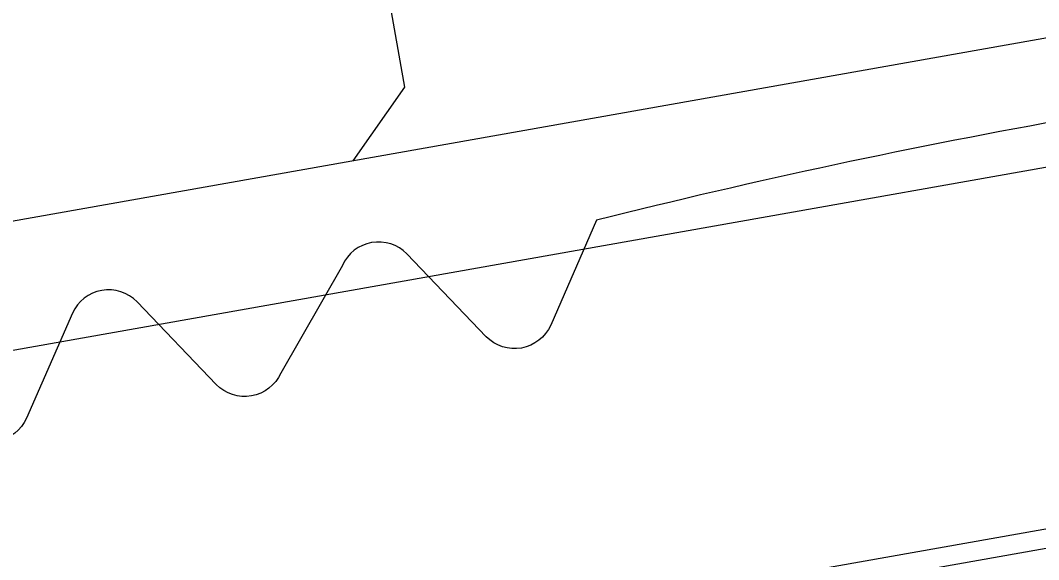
# Model space of a CAD drawing. Header units: millimetres. Extents: x 0 to 9491604, y -172998 to 295086.
# Drawn here: x 396846.31 to 396854.13, y 51095.87 to 51100 of the extents above; entities that cross this region are included whole.
import ezdxf
from ezdxf.enums import TextEntityAlignment as Align

# ---------------------------------------------------------------- set-up
doc = ezdxf.new("R2018")
doc.units = ezdxf.units.MM
for name, color, linetype, lineweight in [('АР_Маркер экспликации', 239, 'Continuous', 13), ('АР_Номер помещения', 250, 'Continuous', 9), ('АР_Размеры', 175, 'Continuous', 9), ('АР_Сущ Несущая стена', 250, 'Continuous', 50)]:
    doc.layers.add(name, color=color, linetype=linetype, lineweight=lineweight)
doc.layers.add('АР_Названия помещений', color=124, linetype='Continuous', lineweight=5, plot=False)
doc.layers.add('АР_Помещения_площадь', color=19, linetype='Continuous', lineweight=9, plot=False)
doc.styles.add('ISOCPEUR', font='', dxfattribs={"height": 250})
doc.styles.get("Standard").update_dxf_attribs({"font": 'GOST.TTF'})
doc.styles.get('ISOCPEUR').set_extended_font_data('ISOCPEUR', italic=True)

# ---------------------------------------------------------------- blocks, each defined once
blk = doc.blocks.new('*U252')
at = {"color": 7, "style": 'ISOCPEUR', "width": 0.7, "flags": 1}
blk.add_attdef('КАТЕГОРИЯ', (-499.1655, -2092.1864), '', height=250, dxfattribs=at)
at = {"layer": 'АР_Номер помещения', "color": 7, "style": 'ISOCPEUR', "width": 0.7}
blk.add_attdef('НОМЕР_ПОМЕЩЕНИЯ', text='', height=300, dxfattribs=at).set_placement((-13874.5004, 6637.5515), align=Align.MIDDLE_CENTER)
at = {"layer": 'АР_Помещения_площадь', "color": 7, "lineweight": 30, "width": 0.7, "flags": 104}
blk.add_attdef('ИМЯ_ПОМЕЩЕНИЯ', text='', height=100, dxfattribs=at).set_placement((157.6277, 1217.1414), align=Align.MIDDLE_CENTER)
at = {"layer": 'АР_Помещения_площадь', "color": 7, "style": 'ISOCPEUR', "width": 0.7}
blk.add_attdef('ПЛОЩАДЬ_ПОМЕЩЕНИЯ', text='', height=200, dxfattribs=at).set_placement((-12654.5821, 407.6716), align=Align.MIDDLE_RIGHT)
blk = doc.blocks.new('*U251')
at = {"color": 7, "style": 'ISOCPEUR', "width": 0.7, "flags": 1}
blk.add_attdef('КАТЕГОРИЯ', (-499.1655, -2092.1864), '', height=250, dxfattribs=at)
at = {"layer": 'АР_Номер помещения', "color": 7, "style": 'ISOCPEUR', "width": 0.7}
blk.add_attdef('НОМЕР_ПОМЕЩЕНИЯ', text='', height=300, dxfattribs=at).set_placement((-17424.9012, 1870.773), align=Align.MIDDLE_CENTER)
at = {"layer": 'АР_Помещения_площадь', "color": 7, "lineweight": 30, "width": 0.7, "flags": 104}
blk.add_attdef('ИМЯ_ПОМЕЩЕНИЯ', text='', height=100, dxfattribs=at).set_placement((157.6277, 1217.1414), align=Align.MIDDLE_CENTER)
at = {"layer": 'АР_Помещения_площадь', "color": 7, "style": 'ISOCPEUR', "width": 0.7}
blk.add_attdef('ПЛОЩАДЬ_ПОМЕЩЕНИЯ', text='', height=200, dxfattribs=at).set_placement((-12452.8113, 399.3563), align=Align.MIDDLE_RIGHT)

msp = doc.modelspace()

# ---------------------------------------------------------------- linework, layer by layer
at = {"layer": 'АР_Размеры', "color": 5, "lineweight": 9, "ltscale": 100, "transparency": 33554687}
msp.add_lwpolyline([(396848.8658, 51098.9257), (396849.2609, 51099.491), (396842.1112, 51139.8306), (396841.5459, 51140.2257), (396839.9853, 51139.9491)], dxfattribs=at)
msp.add_lwpolyline([(396848.8658, 51098.9257), (396849.2609, 51099.491), (396842.1112, 51139.8306), (396841.5459, 51140.2257), (396839.9853, 51139.9491)], dxfattribs=at)
msp.add_lwpolyline([(396848.8658, 51098.9257), (396849.2609, 51099.491), (396842.1112, 51139.8306), (396841.5459, 51140.2257), (396839.9853, 51139.9491)], dxfattribs=at)
msp.add_lwpolyline([(396848.8658, 51098.9257), (396849.2609, 51099.491), (396842.1112, 51139.8306), (396841.5459, 51140.2257), (396839.9853, 51139.9491)], dxfattribs=at)
msp.add_lwpolyline([(396848.8658, 51098.9257), (396849.2609, 51099.491), (396842.1112, 51139.8306), (396841.5459, 51140.2257), (396839.9853, 51139.9491)], dxfattribs=at)
msp.add_lwpolyline([(396848.8658, 51098.9257), (396849.2609, 51099.491), (396842.1112, 51139.8306), (396841.5459, 51140.2257), (396839.9853, 51139.9491)], dxfattribs=at)
msp.add_lwpolyline([(396848.8658, 51098.9257), (396849.2609, 51099.491), (396842.1112, 51139.8306), (396841.5459, 51140.2257), (396839.9853, 51139.9491)], dxfattribs=at)
msp.add_lwpolyline([(396848.8658, 51098.9257), (396849.2609, 51099.491), (396842.1112, 51139.8306), (396841.5459, 51140.2257), (396839.9853, 51139.9491)], dxfattribs=at)
msp.add_lwpolyline([(396848.8658, 51098.9257), (396849.2609, 51099.491), (396842.1112, 51139.8306), (396841.5459, 51140.2257), (396839.9853, 51139.9491)], dxfattribs=at)
msp.add_lwpolyline([(396848.8658, 51098.9257), (396849.2609, 51099.491), (396842.1112, 51139.8306), (396841.5459, 51140.2257), (396839.9853, 51139.9491)], dxfattribs=at)
msp.add_lwpolyline([(396848.8658, 51098.9257), (396849.2609, 51099.491), (396842.1112, 51139.8306), (396841.5459, 51140.2257), (396839.9853, 51139.9491)], dxfattribs=at)
msp.add_lwpolyline([(396848.8658, 51098.9257), (396849.2609, 51099.491), (396842.1112, 51139.8306), (396841.5459, 51140.2257), (396839.9853, 51139.9491)], dxfattribs=at)
msp.add_lwpolyline([(396848.8658, 51098.9257), (396849.2609, 51099.491), (396842.1112, 51139.8306), (396841.5459, 51140.2257), (396839.9853, 51139.9491)], dxfattribs=at)
msp.add_lwpolyline([(396848.8658, 51098.9257), (396849.2609, 51099.491), (396842.1112, 51139.8306), (396841.5459, 51140.2257), (396839.9853, 51139.9491)], dxfattribs=at)
msp.add_lwpolyline([(396848.8658, 51098.9257), (396849.2609, 51099.491), (396842.1112, 51139.8306), (396841.5459, 51140.2257), (396839.9853, 51139.9491)], dxfattribs=at)
msp.add_lwpolyline([(396848.8658, 51098.9257), (396849.2609, 51099.491), (396842.1112, 51139.8306), (396841.5459, 51140.2257), (396839.9853, 51139.9491)], dxfattribs=at)
msp.add_lwpolyline([(396848.8658, 51098.9257), (396849.2609, 51099.491), (396842.1112, 51139.8306), (396841.5459, 51140.2257), (396839.9853, 51139.9491)], dxfattribs=at)
msp.add_lwpolyline([(396848.8658, 51098.9257), (396849.2609, 51099.491), (396842.1112, 51139.8306), (396841.5459, 51140.2257), (396839.9853, 51139.9491)], dxfattribs=at)
msp.add_lwpolyline([(396848.8658, 51098.9257), (396849.2609, 51099.491), (396842.1112, 51139.8306), (396841.5459, 51140.2257), (396839.9853, 51139.9491)], dxfattribs=at)
msp.add_lwpolyline([(396848.8658, 51098.9257), (396849.2609, 51099.491), (396842.1112, 51139.8306), (396841.5459, 51140.2257), (396839.9853, 51139.9491)], dxfattribs=at)
msp.add_lwpolyline([(396848.8658, 51098.9257), (396849.2609, 51099.491), (396842.1112, 51139.8306), (396841.5459, 51140.2257), (396839.9853, 51139.9491)], dxfattribs=at)
msp.add_lwpolyline([(396848.8658, 51098.9257), (396849.2609, 51099.491), (396842.1112, 51139.8306), (396841.5459, 51140.2257), (396839.9853, 51139.9491)], dxfattribs=at)
msp.add_lwpolyline([(396848.8658, 51098.9257), (396849.2609, 51099.491), (396842.1112, 51139.8306), (396841.5459, 51140.2257), (396839.9853, 51139.9491)], dxfattribs=at)
msp.add_lwpolyline([(396848.8658, 51098.9257), (396849.2609, 51099.491), (396842.1112, 51139.8306), (396841.5459, 51140.2257), (396839.9853, 51139.9491)], dxfattribs=at)
for points in [[(396857.2015, 51134.6217), (396862.9858, 51101.9855, 0.414326), (396863.6218, 51101.541), (396864.9423, 51101.775, 0.410627), (396865.388, 51102.4042), (396865.2698, 51103.0713, 0.492552), (396865.0051, 51103.2721), (396864.5069, 51103.1838, -0.441111), (396864.2243, 51103.3813), (396863.9563, 51105.2355, -0.208057), (396864.2366, 51106.0913, -0.000016), (396866.1642, 51108.8462, -0.439819), (396867.6074, 51109.102, -0.000016), (396870.3643, 51107.1774, -0.208057), (396870.9218, 51106.47), (396871.3073, 51104.6367, -0.441111), (396871.1097, 51104.3541), (396870.6116, 51104.2658, 0.492552), (396870.432, 51103.9863), (396870.5503, 51103.3192, 0.410627), (396871.185, 51102.8814), (396872.5056, 51103.1155, 0.414326), (396872.9501, 51103.7515), (396867.1657, 51136.3877, 0.523933)], [(396857.2015, 51134.6217), (396862.9858, 51101.9855, 0.414326), (396863.6218, 51101.541), (396864.9423, 51101.775, 0.410627), (396865.388, 51102.4042), (396865.2698, 51103.0713, 0.492552), (396865.0051, 51103.2721), (396864.5069, 51103.1838, -0.441111), (396864.2243, 51103.3813), (396863.9563, 51105.2355, -0.208057), (396864.2366, 51106.0913, -0.000016), (396866.1642, 51108.8462, -0.439819), (396867.6074, 51109.102, -0.000016), (396870.3643, 51107.1774, -0.208057), (396870.9218, 51106.47), (396871.3073, 51104.6367, -0.441111), (396871.1097, 51104.3541), (396870.6116, 51104.2658, 0.492552), (396870.432, 51103.9863), (396870.5503, 51103.3192, 0.410627), (396871.185, 51102.8814), (396872.5056, 51103.1155, 0.414326), (396872.9501, 51103.7515), (396867.1657, 51136.3877, 0.523933)], [(396857.2015, 51134.6217), (396862.9858, 51101.9855, 0.414326), (396863.6218, 51101.541), (396864.9423, 51101.775, 0.410627), (396865.388, 51102.4042), (396865.2698, 51103.0713, 0.492552), (396865.0051, 51103.2721), (396864.5069, 51103.1838, -0.441111), (396864.2243, 51103.3813), (396863.9563, 51105.2355, -0.208057), (396864.2366, 51106.0913, -0.000016), (396866.1642, 51108.8462, -0.439819), (396867.6074, 51109.102, -0.000016), (396870.3643, 51107.1774, -0.208057), (396870.9218, 51106.47), (396871.3073, 51104.6367, -0.441111), (396871.1097, 51104.3541), (396870.6116, 51104.2658, 0.492552), (396870.432, 51103.9863), (396870.5503, 51103.3192, 0.410627), (396871.185, 51102.8814), (396872.5056, 51103.1155, 0.414326), (396872.9501, 51103.7515), (396867.1657, 51136.3877, 0.523933)], [(396857.2015, 51134.6217), (396862.9858, 51101.9855, 0.414326), (396863.6218, 51101.541), (396864.9423, 51101.775, 0.410627), (396865.388, 51102.4042), (396865.2698, 51103.0713, 0.492552), (396865.0051, 51103.2721), (396864.5069, 51103.1838, -0.441111), (396864.2243, 51103.3813), (396863.9563, 51105.2355, -0.208057), (396864.2366, 51106.0913, -0.000016), (396866.1642, 51108.8462, -0.439819), (396867.6074, 51109.102, -0.000016), (396870.3643, 51107.1774, -0.208057), (396870.9218, 51106.47), (396871.3073, 51104.6367, -0.441111), (396871.1097, 51104.3541), (396870.6116, 51104.2658, 0.492552), (396870.432, 51103.9863), (396870.5503, 51103.3192, 0.410627), (396871.185, 51102.8814), (396872.5056, 51103.1155, 0.414326), (396872.9501, 51103.7515), (396867.1657, 51136.3877, 0.523933)], [(396857.2015, 51134.6217), (396862.9858, 51101.9855, 0.414326), (396863.6218, 51101.541), (396864.9423, 51101.775, 0.410627), (396865.388, 51102.4042), (396865.2698, 51103.0713, 0.492552), (396865.0051, 51103.2721), (396864.5069, 51103.1838, -0.441111), (396864.2243, 51103.3813), (396863.9563, 51105.2355, -0.208057), (396864.2366, 51106.0913, -0.000016), (396866.1642, 51108.8462, -0.439819), (396867.6074, 51109.102, -0.000016), (396870.3643, 51107.1774, -0.208057), (396870.9218, 51106.47), (396871.3073, 51104.6367, -0.441111), (396871.1097, 51104.3541), (396870.6116, 51104.2658, 0.492552), (396870.432, 51103.9863), (396870.5503, 51103.3192, 0.410627), (396871.185, 51102.8814), (396872.5056, 51103.1155, 0.414326), (396872.9501, 51103.7515), (396867.1657, 51136.3877, 0.523933)], [(396857.2015, 51134.6217), (396862.9858, 51101.9855, 0.414326), (396863.6218, 51101.541), (396864.9423, 51101.775, 0.410627), (396865.388, 51102.4042), (396865.2698, 51103.0713, 0.492552), (396865.0051, 51103.2721), (396864.5069, 51103.1838, -0.441111), (396864.2243, 51103.3813), (396863.9563, 51105.2355, -0.208057), (396864.2366, 51106.0913, -0.000016), (396866.1642, 51108.8462, -0.439819), (396867.6074, 51109.102, -0.000016), (396870.3643, 51107.1774, -0.208057), (396870.9218, 51106.47), (396871.3073, 51104.6367, -0.441111), (396871.1097, 51104.3541), (396870.6116, 51104.2658, 0.492552), (396870.432, 51103.9863), (396870.5503, 51103.3192, 0.410627), (396871.185, 51102.8814), (396872.5056, 51103.1155, 0.414326), (396872.9501, 51103.7515), (396867.1657, 51136.3877, 0.523933)], [(396857.2015, 51134.6217), (396862.9858, 51101.9855, 0.414326), (396863.6218, 51101.541), (396864.9423, 51101.775, 0.410627), (396865.388, 51102.4042), (396865.2698, 51103.0713, 0.492552), (396865.0051, 51103.2721), (396864.5069, 51103.1838, -0.441111), (396864.2243, 51103.3813), (396863.9563, 51105.2355, -0.208057), (396864.2366, 51106.0913, -0.000016), (396866.1642, 51108.8462, -0.439819), (396867.6074, 51109.102, -0.000016), (396870.3643, 51107.1774, -0.208057), (396870.9218, 51106.47), (396871.3073, 51104.6367, -0.441111), (396871.1097, 51104.3541), (396870.6116, 51104.2658, 0.492552), (396870.432, 51103.9863), (396870.5503, 51103.3192, 0.410627), (396871.185, 51102.8814), (396872.5056, 51103.1155, 0.414326), (396872.9501, 51103.7515), (396867.1657, 51136.3877, 0.523933)], [(396857.2015, 51134.6217), (396862.9858, 51101.9855, 0.414326), (396863.6218, 51101.541), (396864.9423, 51101.775, 0.410627), (396865.388, 51102.4042), (396865.2698, 51103.0713, 0.492552), (396865.0051, 51103.2721), (396864.5069, 51103.1838, -0.441111), (396864.2243, 51103.3813), (396863.9563, 51105.2355, -0.208057), (396864.2366, 51106.0913, -0.000016), (396866.1642, 51108.8462, -0.439819), (396867.6074, 51109.102, -0.000016), (396870.3643, 51107.1774, -0.208057), (396870.9218, 51106.47), (396871.3073, 51104.6367, -0.441111), (396871.1097, 51104.3541), (396870.6116, 51104.2658, 0.492552), (396870.432, 51103.9863), (396870.5503, 51103.3192, 0.410627), (396871.185, 51102.8814), (396872.5056, 51103.1155, 0.414326), (396872.9501, 51103.7515), (396867.1657, 51136.3877, 0.523933)], [(396857.2015, 51134.6217), (396862.9858, 51101.9855, 0.414326), (396863.6218, 51101.541), (396864.9423, 51101.775, 0.410627), (396865.388, 51102.4042), (396865.2698, 51103.0713, 0.492552), (396865.0051, 51103.2721), (396864.5069, 51103.1838, -0.441111), (396864.2243, 51103.3813), (396863.9563, 51105.2355, -0.208057), (396864.2366, 51106.0913, -0.000016), (396866.1642, 51108.8462, -0.439819), (396867.6074, 51109.102, -0.000016), (396870.3643, 51107.1774, -0.208057), (396870.9218, 51106.47), (396871.3073, 51104.6367, -0.441111), (396871.1097, 51104.3541), (396870.6116, 51104.2658, 0.492552), (396870.432, 51103.9863), (396870.5503, 51103.3192, 0.410627), (396871.185, 51102.8814), (396872.5056, 51103.1155, 0.414326), (396872.9501, 51103.7515), (396867.1657, 51136.3877, 0.523933)], [(396857.2015, 51134.6217), (396862.9858, 51101.9855, 0.414326), (396863.6218, 51101.541), (396864.9423, 51101.775, 0.410627), (396865.388, 51102.4042), (396865.2698, 51103.0713, 0.492552), (396865.0051, 51103.2721), (396864.5069, 51103.1838, -0.441111), (396864.2243, 51103.3813), (396863.9563, 51105.2355, -0.208057), (396864.2366, 51106.0913, -0.000016), (396866.1642, 51108.8462, -0.439819), (396867.6074, 51109.102, -0.000016), (396870.3643, 51107.1774, -0.208057), (396870.9218, 51106.47), (396871.3073, 51104.6367, -0.441111), (396871.1097, 51104.3541), (396870.6116, 51104.2658, 0.492552), (396870.432, 51103.9863), (396870.5503, 51103.3192, 0.410627), (396871.185, 51102.8814), (396872.5056, 51103.1155, 0.414326), (396872.9501, 51103.7515), (396867.1657, 51136.3877, 0.523933)], [(396857.2015, 51134.6217), (396862.9858, 51101.9855, 0.414326), (396863.6218, 51101.541), (396864.9423, 51101.775, 0.410627), (396865.388, 51102.4042), (396865.2698, 51103.0713, 0.492552), (396865.0051, 51103.2721), (396864.5069, 51103.1838, -0.441111), (396864.2243, 51103.3813), (396863.9563, 51105.2355, -0.208057), (396864.2366, 51106.0913, -0.000016), (396866.1642, 51108.8462, -0.439819), (396867.6074, 51109.102, -0.000016), (396870.3643, 51107.1774, -0.208057), (396870.9218, 51106.47), (396871.3073, 51104.6367, -0.441111), (396871.1097, 51104.3541), (396870.6116, 51104.2658, 0.492552), (396870.432, 51103.9863), (396870.5503, 51103.3192, 0.410627), (396871.185, 51102.8814), (396872.5056, 51103.1155, 0.414326), (396872.9501, 51103.7515), (396867.1657, 51136.3877, 0.523933)], [(396857.2015, 51134.6217), (396862.9858, 51101.9855, 0.414326), (396863.6218, 51101.541), (396864.9423, 51101.775, 0.410627), (396865.388, 51102.4042), (396865.2698, 51103.0713, 0.492552), (396865.0051, 51103.2721), (396864.5069, 51103.1838, -0.441111), (396864.2243, 51103.3813), (396863.9563, 51105.2355, -0.208057), (396864.2366, 51106.0913, -0.000016), (396866.1642, 51108.8462, -0.439819), (396867.6074, 51109.102, -0.000016), (396870.3643, 51107.1774, -0.208057), (396870.9218, 51106.47), (396871.3073, 51104.6367, -0.441111), (396871.1097, 51104.3541), (396870.6116, 51104.2658, 0.492552), (396870.432, 51103.9863), (396870.5503, 51103.3192, 0.410627), (396871.185, 51102.8814), (396872.5056, 51103.1155, 0.414326), (396872.9501, 51103.7515), (396867.1657, 51136.3877, 0.523933)], [(396857.2015, 51134.6217), (396862.9858, 51101.9855, 0.414326), (396863.6218, 51101.541), (396864.9423, 51101.775, 0.410627), (396865.388, 51102.4042), (396865.2698, 51103.0713, 0.492552), (396865.0051, 51103.2721), (396864.5069, 51103.1838, -0.441111), (396864.2243, 51103.3813), (396863.9563, 51105.2355, -0.208057), (396864.2366, 51106.0913, -0.000016), (396866.1642, 51108.8462, -0.439819), (396867.6074, 51109.102, -0.000016), (396870.3643, 51107.1774, -0.208057), (396870.9218, 51106.47), (396871.3073, 51104.6367, -0.441111), (396871.1097, 51104.3541), (396870.6116, 51104.2658, 0.492552), (396870.432, 51103.9863), (396870.5503, 51103.3192, 0.410627), (396871.185, 51102.8814), (396872.5056, 51103.1155, 0.414326), (396872.9501, 51103.7515), (396867.1657, 51136.3877, 0.523933)], [(396857.2015, 51134.6217), (396862.9858, 51101.9855, 0.414326), (396863.6218, 51101.541), (396864.9423, 51101.775, 0.410627), (396865.388, 51102.4042), (396865.2698, 51103.0713, 0.492552), (396865.0051, 51103.2721), (396864.5069, 51103.1838, -0.441111), (396864.2243, 51103.3813), (396863.9563, 51105.2355, -0.208057), (396864.2366, 51106.0913, -0.000016), (396866.1642, 51108.8462, -0.439819), (396867.6074, 51109.102, -0.000016), (396870.3643, 51107.1774, -0.208057), (396870.9218, 51106.47), (396871.3073, 51104.6367, -0.441111), (396871.1097, 51104.3541), (396870.6116, 51104.2658, 0.492552), (396870.432, 51103.9863), (396870.5503, 51103.3192, 0.410627), (396871.185, 51102.8814), (396872.5056, 51103.1155, 0.414326), (396872.9501, 51103.7515), (396867.1657, 51136.3877, 0.523933)], [(396857.2015, 51134.6217), (396862.9858, 51101.9855, 0.414326), (396863.6218, 51101.541), (396864.9423, 51101.775, 0.410627), (396865.388, 51102.4042), (396865.2698, 51103.0713, 0.492552), (396865.0051, 51103.2721), (396864.5069, 51103.1838, -0.441111), (396864.2243, 51103.3813), (396863.9563, 51105.2355, -0.208057), (396864.2366, 51106.0913, -0.000016), (396866.1642, 51108.8462, -0.439819), (396867.6074, 51109.102, -0.000016), (396870.3643, 51107.1774, -0.208057), (396870.9218, 51106.47), (396871.3073, 51104.6367, -0.441111), (396871.1097, 51104.3541), (396870.6116, 51104.2658, 0.492552), (396870.432, 51103.9863), (396870.5503, 51103.3192, 0.410627), (396871.185, 51102.8814), (396872.5056, 51103.1155, 0.414326), (396872.9501, 51103.7515), (396867.1657, 51136.3877, 0.523933)], [(396857.2015, 51134.6217), (396862.9858, 51101.9855, 0.414326), (396863.6218, 51101.541), (396864.9423, 51101.775, 0.410627), (396865.388, 51102.4042), (396865.2698, 51103.0713, 0.492552), (396865.0051, 51103.2721), (396864.5069, 51103.1838, -0.441111), (396864.2243, 51103.3813), (396863.9563, 51105.2355, -0.208057), (396864.2366, 51106.0913, -0.000016), (396866.1642, 51108.8462, -0.439819), (396867.6074, 51109.102, -0.000016), (396870.3643, 51107.1774, -0.208057), (396870.9218, 51106.47), (396871.3073, 51104.6367, -0.441111), (396871.1097, 51104.3541), (396870.6116, 51104.2658, 0.492552), (396870.432, 51103.9863), (396870.5503, 51103.3192, 0.410627), (396871.185, 51102.8814), (396872.5056, 51103.1155, 0.414326), (396872.9501, 51103.7515), (396867.1657, 51136.3877, 0.523933)], [(396857.2015, 51134.6217), (396862.9858, 51101.9855, 0.414326), (396863.6218, 51101.541), (396864.9423, 51101.775, 0.410627), (396865.388, 51102.4042), (396865.2698, 51103.0713, 0.492552), (396865.0051, 51103.2721), (396864.5069, 51103.1838, -0.441111), (396864.2243, 51103.3813), (396863.9563, 51105.2355, -0.208057), (396864.2366, 51106.0913, -0.000016), (396866.1642, 51108.8462, -0.439819), (396867.6074, 51109.102, -0.000016), (396870.3643, 51107.1774, -0.208057), (396870.9218, 51106.47), (396871.3073, 51104.6367, -0.441111), (396871.1097, 51104.3541), (396870.6116, 51104.2658, 0.492552), (396870.432, 51103.9863), (396870.5503, 51103.3192, 0.410627), (396871.185, 51102.8814), (396872.5056, 51103.1155, 0.414326), (396872.9501, 51103.7515), (396867.1657, 51136.3877, 0.523933)], [(396857.2015, 51134.6217), (396862.9858, 51101.9855, 0.414326), (396863.6218, 51101.541), (396864.9423, 51101.775, 0.410627), (396865.388, 51102.4042), (396865.2698, 51103.0713, 0.492552), (396865.0051, 51103.2721), (396864.5069, 51103.1838, -0.441111), (396864.2243, 51103.3813), (396863.9563, 51105.2355, -0.208057), (396864.2366, 51106.0913, -0.000016), (396866.1642, 51108.8462, -0.439819), (396867.6074, 51109.102, -0.000016), (396870.3643, 51107.1774, -0.208057), (396870.9218, 51106.47), (396871.3073, 51104.6367, -0.441111), (396871.1097, 51104.3541), (396870.6116, 51104.2658, 0.492552), (396870.432, 51103.9863), (396870.5503, 51103.3192, 0.410627), (396871.185, 51102.8814), (396872.5056, 51103.1155, 0.414326), (396872.9501, 51103.7515), (396867.1657, 51136.3877, 0.523933)], [(396857.2015, 51134.6217), (396862.9858, 51101.9855, 0.414326), (396863.6218, 51101.541), (396864.9423, 51101.775, 0.410627), (396865.388, 51102.4042), (396865.2698, 51103.0713, 0.492552), (396865.0051, 51103.2721), (396864.5069, 51103.1838, -0.441111), (396864.2243, 51103.3813), (396863.9563, 51105.2355, -0.208057), (396864.2366, 51106.0913, -0.000016), (396866.1642, 51108.8462, -0.439819), (396867.6074, 51109.102, -0.000016), (396870.3643, 51107.1774, -0.208057), (396870.9218, 51106.47), (396871.3073, 51104.6367, -0.441111), (396871.1097, 51104.3541), (396870.6116, 51104.2658, 0.492552), (396870.432, 51103.9863), (396870.5503, 51103.3192, 0.410627), (396871.185, 51102.8814), (396872.5056, 51103.1155, 0.414326), (396872.9501, 51103.7515), (396867.1657, 51136.3877, 0.523933)], [(396857.2015, 51134.6217), (396862.9858, 51101.9855, 0.414326), (396863.6218, 51101.541), (396864.9423, 51101.775, 0.410627), (396865.388, 51102.4042), (396865.2698, 51103.0713, 0.492552), (396865.0051, 51103.2721), (396864.5069, 51103.1838, -0.441111), (396864.2243, 51103.3813), (396863.9563, 51105.2355, -0.208057), (396864.2366, 51106.0913, -0.000016), (396866.1642, 51108.8462, -0.439819), (396867.6074, 51109.102, -0.000016), (396870.3643, 51107.1774, -0.208057), (396870.9218, 51106.47), (396871.3073, 51104.6367, -0.441111), (396871.1097, 51104.3541), (396870.6116, 51104.2658, 0.492552), (396870.432, 51103.9863), (396870.5503, 51103.3192, 0.410627), (396871.185, 51102.8814), (396872.5056, 51103.1155, 0.414326), (396872.9501, 51103.7515), (396867.1657, 51136.3877, 0.523933)], [(396857.2015, 51134.6217), (396862.9858, 51101.9855, 0.414326), (396863.6218, 51101.541), (396864.9423, 51101.775, 0.410627), (396865.388, 51102.4042), (396865.2698, 51103.0713, 0.492552), (396865.0051, 51103.2721), (396864.5069, 51103.1838, -0.441111), (396864.2243, 51103.3813), (396863.9563, 51105.2355, -0.208057), (396864.2366, 51106.0913, -0.000016), (396866.1642, 51108.8462, -0.439819), (396867.6074, 51109.102, -0.000016), (396870.3643, 51107.1774, -0.208057), (396870.9218, 51106.47), (396871.3073, 51104.6367, -0.441111), (396871.1097, 51104.3541), (396870.6116, 51104.2658, 0.492552), (396870.432, 51103.9863), (396870.5503, 51103.3192, 0.410627), (396871.185, 51102.8814), (396872.5056, 51103.1155, 0.414326), (396872.9501, 51103.7515), (396867.1657, 51136.3877, 0.523933)], [(396857.2015, 51134.6217), (396862.9858, 51101.9855, 0.414326), (396863.6218, 51101.541), (396864.9423, 51101.775, 0.410627), (396865.388, 51102.4042), (396865.2698, 51103.0713, 0.492552), (396865.0051, 51103.2721), (396864.5069, 51103.1838, -0.441111), (396864.2243, 51103.3813), (396863.9563, 51105.2355, -0.208057), (396864.2366, 51106.0913, -0.000016), (396866.1642, 51108.8462, -0.439819), (396867.6074, 51109.102, -0.000016), (396870.3643, 51107.1774, -0.208057), (396870.9218, 51106.47), (396871.3073, 51104.6367, -0.441111), (396871.1097, 51104.3541), (396870.6116, 51104.2658, 0.492552), (396870.432, 51103.9863), (396870.5503, 51103.3192, 0.410627), (396871.185, 51102.8814), (396872.5056, 51103.1155, 0.414326), (396872.9501, 51103.7515), (396867.1657, 51136.3877, 0.523933)], [(396857.2015, 51134.6217), (396862.9858, 51101.9855, 0.414326), (396863.6218, 51101.541), (396864.9423, 51101.775, 0.410627), (396865.388, 51102.4042), (396865.2698, 51103.0713, 0.492552), (396865.0051, 51103.2721), (396864.5069, 51103.1838, -0.441111), (396864.2243, 51103.3813), (396863.9563, 51105.2355, -0.208057), (396864.2366, 51106.0913, -0.000016), (396866.1642, 51108.8462, -0.439819), (396867.6074, 51109.102, -0.000016), (396870.3643, 51107.1774, -0.208057), (396870.9218, 51106.47), (396871.3073, 51104.6367, -0.441111), (396871.1097, 51104.3541), (396870.6116, 51104.2658, 0.492552), (396870.432, 51103.9863), (396870.5503, 51103.3192, 0.410627), (396871.185, 51102.8814), (396872.5056, 51103.1155, 0.414326), (396872.9501, 51103.7515), (396867.1657, 51136.3877, 0.523933)], [(396857.2015, 51134.6217), (396862.9858, 51101.9855, 0.414326), (396863.6218, 51101.541), (396864.9423, 51101.775, 0.410627), (396865.388, 51102.4042), (396865.2698, 51103.0713, 0.492552), (396865.0051, 51103.2721), (396864.5069, 51103.1838, -0.441111), (396864.2243, 51103.3813), (396863.9563, 51105.2355, -0.208057), (396864.2366, 51106.0913, -0.000016), (396866.1642, 51108.8462, -0.439819), (396867.6074, 51109.102, -0.000016), (396870.3643, 51107.1774, -0.208057), (396870.9218, 51106.47), (396871.3073, 51104.6367, -0.441111), (396871.1097, 51104.3541), (396870.6116, 51104.2658, 0.492552), (396870.432, 51103.9863), (396870.5503, 51103.3192, 0.410627), (396871.185, 51102.8814), (396872.5056, 51103.1155, 0.414326), (396872.9501, 51103.7515), (396867.1657, 51136.3877, 0.523933)], [(396857.2015, 51134.6217), (396862.9858, 51101.9855, 0.414326), (396863.6218, 51101.541), (396864.9423, 51101.775, 0.410627), (396865.388, 51102.4042), (396865.2698, 51103.0713, 0.492552), (396865.0051, 51103.2721), (396864.5069, 51103.1838, -0.441111), (396864.2243, 51103.3813), (396863.9563, 51105.2355, -0.208057), (396864.2366, 51106.0913, -0.000016), (396866.1642, 51108.8462, -0.439819), (396867.6074, 51109.102, -0.000016), (396870.3643, 51107.1774, -0.208057), (396870.9218, 51106.47), (396871.3073, 51104.6367, -0.441111), (396871.1097, 51104.3541), (396870.6116, 51104.2658, 0.492552), (396870.432, 51103.9863), (396870.5503, 51103.3192, 0.410627), (396871.185, 51102.8814), (396872.5056, 51103.1155, 0.414326), (396872.9501, 51103.7515), (396867.1657, 51136.3877, 0.523933)], [(396898.7049, 51093.5625), (396899.5983, 51098.3022, 0.249629), (396899.4524, 51098.7967), (396898.5619, 51099.6295, -0.267349), (396898.3023, 51100.6307), (396899.1335, 51103.6259, 0.551224), (396898.7864, 51104.007), (396895.4249, 51103.4112), (396894.9098, 51102.8246), (396895.0162, 51102.2244), (396896.0967, 51102.4159), (396896.3733, 51100.8552, -0.414326), (396895.5336, 51099.6538), (396888.9308, 51098.4835, -0.414362), (396888.5775, 51098.7305), (396888.1732, 51101.0115), (396889.1336, 51101.1817), (396889.0273, 51101.7819), (396888.462, 51102.177), (396848.8398, 51095.1545)], [(396898.7049, 51093.5625), (396899.5983, 51098.3022, 0.249629), (396899.4524, 51098.7967), (396898.5619, 51099.6295, -0.267349), (396898.3023, 51100.6307), (396899.1335, 51103.6259, 0.551224), (396898.7864, 51104.007), (396895.4249, 51103.4112), (396894.9098, 51102.8246), (396895.0162, 51102.2244), (396896.0967, 51102.4159), (396896.3733, 51100.8552, -0.414326), (396895.5336, 51099.6538), (396888.9308, 51098.4835, -0.414362), (396888.5775, 51098.7305), (396888.1732, 51101.0115), (396889.1336, 51101.1817), (396889.0273, 51101.7819), (396888.462, 51102.177), (396848.8398, 51095.1545)], [(396898.7049, 51093.5625), (396899.5983, 51098.3022, 0.249629), (396899.4524, 51098.7967), (396898.5619, 51099.6295, -0.267349), (396898.3023, 51100.6307), (396899.1335, 51103.6259, 0.551224), (396898.7864, 51104.007), (396895.4249, 51103.4112), (396894.9098, 51102.8246), (396895.0162, 51102.2244), (396896.0967, 51102.4159), (396896.3733, 51100.8552, -0.414326), (396895.5336, 51099.6538), (396888.9308, 51098.4835, -0.414362), (396888.5775, 51098.7305), (396888.1732, 51101.0115), (396889.1336, 51101.1817), (396889.0273, 51101.7819), (396888.462, 51102.177), (396848.8398, 51095.1545)], [(396898.7049, 51093.5625), (396899.5983, 51098.3022, 0.249629), (396899.4524, 51098.7967), (396898.5619, 51099.6295, -0.267349), (396898.3023, 51100.6307), (396899.1335, 51103.6259, 0.551224), (396898.7864, 51104.007), (396895.4249, 51103.4112), (396894.9098, 51102.8246), (396895.0162, 51102.2244), (396896.0967, 51102.4159), (396896.3733, 51100.8552, -0.414326), (396895.5336, 51099.6538), (396888.9308, 51098.4835, -0.414362), (396888.5775, 51098.7305), (396888.1732, 51101.0115), (396889.1336, 51101.1817), (396889.0273, 51101.7819), (396888.462, 51102.177), (396848.8398, 51095.1545)], [(396898.7049, 51093.5625), (396899.5983, 51098.3022, 0.249629), (396899.4524, 51098.7967), (396898.5619, 51099.6295, -0.267349), (396898.3023, 51100.6307), (396899.1335, 51103.6259, 0.551224), (396898.7864, 51104.007), (396895.4249, 51103.4112), (396894.9098, 51102.8246), (396895.0162, 51102.2244), (396896.0967, 51102.4159), (396896.3733, 51100.8552, -0.414326), (396895.5336, 51099.6538), (396888.9308, 51098.4835, -0.414362), (396888.5775, 51098.7305), (396888.1732, 51101.0115), (396889.1336, 51101.1817), (396889.0273, 51101.7819), (396888.462, 51102.177), (396848.8398, 51095.1545)], [(396898.7049, 51093.5625), (396899.5983, 51098.3022, 0.249629), (396899.4524, 51098.7967), (396898.5619, 51099.6295, -0.267349), (396898.3023, 51100.6307), (396899.1335, 51103.6259, 0.551224), (396898.7864, 51104.007), (396895.4249, 51103.4112), (396894.9098, 51102.8246), (396895.0162, 51102.2244), (396896.0967, 51102.4159), (396896.3733, 51100.8552, -0.414326), (396895.5336, 51099.6538), (396888.9308, 51098.4835, -0.414362), (396888.5775, 51098.7305), (396888.1732, 51101.0115), (396889.1336, 51101.1817), (396889.0273, 51101.7819), (396888.462, 51102.177), (396848.8398, 51095.1545)], [(396898.7049, 51093.5625), (396899.5983, 51098.3022, 0.249629), (396899.4524, 51098.7967), (396898.5619, 51099.6295, -0.267349), (396898.3023, 51100.6307), (396899.1335, 51103.6259, 0.551224), (396898.7864, 51104.007), (396895.4249, 51103.4112), (396894.9098, 51102.8246), (396895.0162, 51102.2244), (396896.0967, 51102.4159), (396896.3733, 51100.8552, -0.414326), (396895.5336, 51099.6538), (396888.9308, 51098.4835, -0.414362), (396888.5775, 51098.7305), (396888.1732, 51101.0115), (396889.1336, 51101.1817), (396889.0273, 51101.7819), (396888.462, 51102.177), (396848.8398, 51095.1545)], [(396898.7049, 51093.5625), (396899.5983, 51098.3022, 0.249629), (396899.4524, 51098.7967), (396898.5619, 51099.6295, -0.267349), (396898.3023, 51100.6307), (396899.1335, 51103.6259, 0.551224), (396898.7864, 51104.007), (396895.4249, 51103.4112), (396894.9098, 51102.8246), (396895.0162, 51102.2244), (396896.0967, 51102.4159), (396896.3733, 51100.8552, -0.414326), (396895.5336, 51099.6538), (396888.9308, 51098.4835, -0.414362), (396888.5775, 51098.7305), (396888.1732, 51101.0115), (396889.1336, 51101.1817), (396889.0273, 51101.7819), (396888.462, 51102.177), (396848.8398, 51095.1545)], [(396898.7049, 51093.5625), (396899.5983, 51098.3022, 0.249629), (396899.4524, 51098.7967), (396898.5619, 51099.6295, -0.267349), (396898.3023, 51100.6307), (396899.1335, 51103.6259, 0.551224), (396898.7864, 51104.007), (396895.4249, 51103.4112), (396894.9098, 51102.8246), (396895.0162, 51102.2244), (396896.0967, 51102.4159), (396896.3733, 51100.8552, -0.414326), (396895.5336, 51099.6538), (396888.9308, 51098.4835, -0.414362), (396888.5775, 51098.7305), (396888.1732, 51101.0115), (396889.1336, 51101.1817), (396889.0273, 51101.7819), (396888.462, 51102.177), (396848.8398, 51095.1545)], [(396898.7049, 51093.5625), (396899.5983, 51098.3022, 0.249629), (396899.4524, 51098.7967), (396898.5619, 51099.6295, -0.267349), (396898.3023, 51100.6307), (396899.1335, 51103.6259, 0.551224), (396898.7864, 51104.007), (396895.4249, 51103.4112), (396894.9098, 51102.8246), (396895.0162, 51102.2244), (396896.0967, 51102.4159), (396896.3733, 51100.8552, -0.414326), (396895.5336, 51099.6538), (396888.9308, 51098.4835, -0.414362), (396888.5775, 51098.7305), (396888.1732, 51101.0115), (396889.1336, 51101.1817), (396889.0273, 51101.7819), (396888.462, 51102.177), (396848.8398, 51095.1545)], [(396898.7049, 51093.5625), (396899.5983, 51098.3022, 0.249629), (396899.4524, 51098.7967), (396898.5619, 51099.6295, -0.267349), (396898.3023, 51100.6307), (396899.1335, 51103.6259, 0.551224), (396898.7864, 51104.007), (396895.4249, 51103.4112), (396894.9098, 51102.8246), (396895.0162, 51102.2244), (396896.0967, 51102.4159), (396896.3733, 51100.8552, -0.414326), (396895.5336, 51099.6538), (396888.9308, 51098.4835, -0.414362), (396888.5775, 51098.7305), (396888.1732, 51101.0115), (396889.1336, 51101.1817), (396889.0273, 51101.7819), (396888.462, 51102.177), (396848.8398, 51095.1545)], [(396898.7049, 51093.5625), (396899.5983, 51098.3022, 0.249629), (396899.4524, 51098.7967), (396898.5619, 51099.6295, -0.267349), (396898.3023, 51100.6307), (396899.1335, 51103.6259, 0.551224), (396898.7864, 51104.007), (396895.4249, 51103.4112), (396894.9098, 51102.8246), (396895.0162, 51102.2244), (396896.0967, 51102.4159), (396896.3733, 51100.8552, -0.414326), (396895.5336, 51099.6538), (396888.9308, 51098.4835, -0.414362), (396888.5775, 51098.7305), (396888.1732, 51101.0115), (396889.1336, 51101.1817), (396889.0273, 51101.7819), (396888.462, 51102.177), (396848.8398, 51095.1545)], [(396898.7049, 51093.5625), (396899.5983, 51098.3022, 0.249629), (396899.4524, 51098.7967), (396898.5619, 51099.6295, -0.267349), (396898.3023, 51100.6307), (396899.1335, 51103.6259, 0.551224), (396898.7864, 51104.007), (396895.4249, 51103.4112), (396894.9098, 51102.8246), (396895.0162, 51102.2244), (396896.0967, 51102.4159), (396896.3733, 51100.8552, -0.414326), (396895.5336, 51099.6538), (396888.9308, 51098.4835, -0.414362), (396888.5775, 51098.7305), (396888.1732, 51101.0115), (396889.1336, 51101.1817), (396889.0273, 51101.7819), (396888.462, 51102.177), (396848.8398, 51095.1545)], [(396898.7049, 51093.5625), (396899.5983, 51098.3022, 0.249629), (396899.4524, 51098.7967), (396898.5619, 51099.6295, -0.267349), (396898.3023, 51100.6307), (396899.1335, 51103.6259, 0.551224), (396898.7864, 51104.007), (396895.4249, 51103.4112), (396894.9098, 51102.8246), (396895.0162, 51102.2244), (396896.0967, 51102.4159), (396896.3733, 51100.8552, -0.414326), (396895.5336, 51099.6538), (396888.9308, 51098.4835, -0.414362), (396888.5775, 51098.7305), (396888.1732, 51101.0115), (396889.1336, 51101.1817), (396889.0273, 51101.7819), (396888.462, 51102.177), (396848.8398, 51095.1545)], [(396898.7049, 51093.5625), (396899.5983, 51098.3022, 0.249629), (396899.4524, 51098.7967), (396898.5619, 51099.6295, -0.267349), (396898.3023, 51100.6307), (396899.1335, 51103.6259, 0.551224), (396898.7864, 51104.007), (396895.4249, 51103.4112), (396894.9098, 51102.8246), (396895.0162, 51102.2244), (396896.0967, 51102.4159), (396896.3733, 51100.8552, -0.414326), (396895.5336, 51099.6538), (396888.9308, 51098.4835, -0.414362), (396888.5775, 51098.7305), (396888.1732, 51101.0115), (396889.1336, 51101.1817), (396889.0273, 51101.7819), (396888.462, 51102.177), (396848.8398, 51095.1545)], [(396898.7049, 51093.5625), (396899.5983, 51098.3022, 0.249629), (396899.4524, 51098.7967), (396898.5619, 51099.6295, -0.267349), (396898.3023, 51100.6307), (396899.1335, 51103.6259, 0.551224), (396898.7864, 51104.007), (396895.4249, 51103.4112), (396894.9098, 51102.8246), (396895.0162, 51102.2244), (396896.0967, 51102.4159), (396896.3733, 51100.8552, -0.414326), (396895.5336, 51099.6538), (396888.9308, 51098.4835, -0.414362), (396888.5775, 51098.7305), (396888.1732, 51101.0115), (396889.1336, 51101.1817), (396889.0273, 51101.7819), (396888.462, 51102.177), (396848.8398, 51095.1545)], [(396898.7049, 51093.5625), (396899.5983, 51098.3022, 0.249629), (396899.4524, 51098.7967), (396898.5619, 51099.6295, -0.267349), (396898.3023, 51100.6307), (396899.1335, 51103.6259, 0.551224), (396898.7864, 51104.007), (396895.4249, 51103.4112), (396894.9098, 51102.8246), (396895.0162, 51102.2244), (396896.0967, 51102.4159), (396896.3733, 51100.8552, -0.414326), (396895.5336, 51099.6538), (396888.9308, 51098.4835, -0.414362), (396888.5775, 51098.7305), (396888.1732, 51101.0115), (396889.1336, 51101.1817), (396889.0273, 51101.7819), (396888.462, 51102.177), (396848.8398, 51095.1545)], [(396898.7049, 51093.5625), (396899.5983, 51098.3022, 0.249629), (396899.4524, 51098.7967), (396898.5619, 51099.6295, -0.267349), (396898.3023, 51100.6307), (396899.1335, 51103.6259, 0.551224), (396898.7864, 51104.007), (396895.4249, 51103.4112), (396894.9098, 51102.8246), (396895.0162, 51102.2244), (396896.0967, 51102.4159), (396896.3733, 51100.8552, -0.414326), (396895.5336, 51099.6538), (396888.9308, 51098.4835, -0.414362), (396888.5775, 51098.7305), (396888.1732, 51101.0115), (396889.1336, 51101.1817), (396889.0273, 51101.7819), (396888.462, 51102.177), (396848.8398, 51095.1545)], [(396898.7049, 51093.5625), (396899.5983, 51098.3022, 0.249629), (396899.4524, 51098.7967), (396898.5619, 51099.6295, -0.267349), (396898.3023, 51100.6307), (396899.1335, 51103.6259, 0.551224), (396898.7864, 51104.007), (396895.4249, 51103.4112), (396894.9098, 51102.8246), (396895.0162, 51102.2244), (396896.0967, 51102.4159), (396896.3733, 51100.8552, -0.414326), (396895.5336, 51099.6538), (396888.9308, 51098.4835, -0.414362), (396888.5775, 51098.7305), (396888.1732, 51101.0115), (396889.1336, 51101.1817), (396889.0273, 51101.7819), (396888.462, 51102.177), (396848.8398, 51095.1545)], [(396898.7049, 51093.5625), (396899.5983, 51098.3022, 0.249629), (396899.4524, 51098.7967), (396898.5619, 51099.6295, -0.267349), (396898.3023, 51100.6307), (396899.1335, 51103.6259, 0.551224), (396898.7864, 51104.007), (396895.4249, 51103.4112), (396894.9098, 51102.8246), (396895.0162, 51102.2244), (396896.0967, 51102.4159), (396896.3733, 51100.8552, -0.414326), (396895.5336, 51099.6538), (396888.9308, 51098.4835, -0.414362), (396888.5775, 51098.7305), (396888.1732, 51101.0115), (396889.1336, 51101.1817), (396889.0273, 51101.7819), (396888.462, 51102.177), (396848.8398, 51095.1545)], [(396898.7049, 51093.5625), (396899.5983, 51098.3022, 0.249629), (396899.4524, 51098.7967), (396898.5619, 51099.6295, -0.267349), (396898.3023, 51100.6307), (396899.1335, 51103.6259, 0.551224), (396898.7864, 51104.007), (396895.4249, 51103.4112), (396894.9098, 51102.8246), (396895.0162, 51102.2244), (396896.0967, 51102.4159), (396896.3733, 51100.8552, -0.414326), (396895.5336, 51099.6538), (396888.9308, 51098.4835, -0.414362), (396888.5775, 51098.7305), (396888.1732, 51101.0115), (396889.1336, 51101.1817), (396889.0273, 51101.7819), (396888.462, 51102.177), (396848.8398, 51095.1545)], [(396898.7049, 51093.5625), (396899.5983, 51098.3022, 0.249629), (396899.4524, 51098.7967), (396898.5619, 51099.6295, -0.267349), (396898.3023, 51100.6307), (396899.1335, 51103.6259, 0.551224), (396898.7864, 51104.007), (396895.4249, 51103.4112), (396894.9098, 51102.8246), (396895.0162, 51102.2244), (396896.0967, 51102.4159), (396896.3733, 51100.8552, -0.414326), (396895.5336, 51099.6538), (396888.9308, 51098.4835, -0.414362), (396888.5775, 51098.7305), (396888.1732, 51101.0115), (396889.1336, 51101.1817), (396889.0273, 51101.7819), (396888.462, 51102.177), (396848.8398, 51095.1545)], [(396898.7049, 51093.5625), (396899.5983, 51098.3022, 0.249629), (396899.4524, 51098.7967), (396898.5619, 51099.6295, -0.267349), (396898.3023, 51100.6307), (396899.1335, 51103.6259, 0.551224), (396898.7864, 51104.007), (396895.4249, 51103.4112), (396894.9098, 51102.8246), (396895.0162, 51102.2244), (396896.0967, 51102.4159), (396896.3733, 51100.8552, -0.414326), (396895.5336, 51099.6538), (396888.9308, 51098.4835, -0.414362), (396888.5775, 51098.7305), (396888.1732, 51101.0115), (396889.1336, 51101.1817), (396889.0273, 51101.7819), (396888.462, 51102.177), (396848.8398, 51095.1545)], [(396898.7049, 51093.5625), (396899.5983, 51098.3022, 0.249629), (396899.4524, 51098.7967), (396898.5619, 51099.6295, -0.267349), (396898.3023, 51100.6307), (396899.1335, 51103.6259, 0.551224), (396898.7864, 51104.007), (396895.4249, 51103.4112), (396894.9098, 51102.8246), (396895.0162, 51102.2244), (396896.0967, 51102.4159), (396896.3733, 51100.8552, -0.414326), (396895.5336, 51099.6538), (396888.9308, 51098.4835, -0.414362), (396888.5775, 51098.7305), (396888.1732, 51101.0115), (396889.1336, 51101.1817), (396889.0273, 51101.7819), (396888.462, 51102.177), (396848.8398, 51095.1545)], [(396858.1223, 51099.7791, 0.035408), (396850.7341, 51098.4697), (396850.3816, 51097.6643, -0.527868), (396849.886, 51097.5764), (396849.2782, 51098.2116, 0.527868), (396848.7826, 51098.1238), (396848.31, 51097.2971, -0.527868), (396847.8144, 51097.2092), (396847.2066, 51097.8445, 0.527868), (396846.711, 51097.7566), (396846.3585, 51096.9512, -0.527868), (396845.8629, 51096.8634)], [(396858.1223, 51099.7791, 0.035408), (396850.7341, 51098.4697), (396850.3816, 51097.6643, -0.527868), (396849.886, 51097.5764), (396849.2782, 51098.2116, 0.527868), (396848.7826, 51098.1238), (396848.31, 51097.2971, -0.527868), (396847.8144, 51097.2092), (396847.2066, 51097.8445, 0.527868), (396846.711, 51097.7566), (396846.3585, 51096.9512, -0.527868), (396845.8629, 51096.8634)], [(396858.1223, 51099.7791, 0.035408), (396850.7341, 51098.4697), (396850.3816, 51097.6643, -0.527868), (396849.886, 51097.5764), (396849.2782, 51098.2116, 0.527868), (396848.7826, 51098.1238), (396848.31, 51097.2971, -0.527868), (396847.8144, 51097.2092), (396847.2066, 51097.8445, 0.527868), (396846.711, 51097.7566), (396846.3585, 51096.9512, -0.527868), (396845.8629, 51096.8634)], [(396858.1223, 51099.7791, 0.035408), (396850.7341, 51098.4697), (396850.3816, 51097.6643, -0.527868), (396849.886, 51097.5764), (396849.2782, 51098.2116, 0.527868), (396848.7826, 51098.1238), (396848.31, 51097.2971, -0.527868), (396847.8144, 51097.2092), (396847.2066, 51097.8445, 0.527868), (396846.711, 51097.7566), (396846.3585, 51096.9512, -0.527868), (396845.8629, 51096.8634)], [(396858.1223, 51099.7791, 0.035408), (396850.7341, 51098.4697), (396850.3816, 51097.6643, -0.527868), (396849.886, 51097.5764), (396849.2782, 51098.2116, 0.527868), (396848.7826, 51098.1238), (396848.31, 51097.2971, -0.527868), (396847.8144, 51097.2092), (396847.2066, 51097.8445, 0.527868), (396846.711, 51097.7566), (396846.3585, 51096.9512, -0.527868), (396845.8629, 51096.8634)], [(396858.1223, 51099.7791, 0.035408), (396850.7341, 51098.4697), (396850.3816, 51097.6643, -0.527868), (396849.886, 51097.5764), (396849.2782, 51098.2116, 0.527868), (396848.7826, 51098.1238), (396848.31, 51097.2971, -0.527868), (396847.8144, 51097.2092), (396847.2066, 51097.8445, 0.527868), (396846.711, 51097.7566), (396846.3585, 51096.9512, -0.527868), (396845.8629, 51096.8634)], [(396858.1223, 51099.7791, 0.035408), (396850.7341, 51098.4697), (396850.3816, 51097.6643, -0.527868), (396849.886, 51097.5764), (396849.2782, 51098.2116, 0.527868), (396848.7826, 51098.1238), (396848.31, 51097.2971, -0.527868), (396847.8144, 51097.2092), (396847.2066, 51097.8445, 0.527868), (396846.711, 51097.7566), (396846.3585, 51096.9512, -0.527868), (396845.8629, 51096.8634)], [(396858.1223, 51099.7791, 0.035408), (396850.7341, 51098.4697), (396850.3816, 51097.6643, -0.527868), (396849.886, 51097.5764), (396849.2782, 51098.2116, 0.527868), (396848.7826, 51098.1238), (396848.31, 51097.2971, -0.527868), (396847.8144, 51097.2092), (396847.2066, 51097.8445, 0.527868), (396846.711, 51097.7566), (396846.3585, 51096.9512, -0.527868), (396845.8629, 51096.8634)], [(396858.1223, 51099.7791, 0.035408), (396850.7341, 51098.4697), (396850.3816, 51097.6643, -0.527868), (396849.886, 51097.5764), (396849.2782, 51098.2116, 0.527868), (396848.7826, 51098.1238), (396848.31, 51097.2971, -0.527868), (396847.8144, 51097.2092), (396847.2066, 51097.8445, 0.527868), (396846.711, 51097.7566), (396846.3585, 51096.9512, -0.527868), (396845.8629, 51096.8634)], [(396858.1223, 51099.7791, 0.035408), (396850.7341, 51098.4697), (396850.3816, 51097.6643, -0.527868), (396849.886, 51097.5764), (396849.2782, 51098.2116, 0.527868), (396848.7826, 51098.1238), (396848.31, 51097.2971, -0.527868), (396847.8144, 51097.2092), (396847.2066, 51097.8445, 0.527868), (396846.711, 51097.7566), (396846.3585, 51096.9512, -0.527868), (396845.8629, 51096.8634)], [(396858.1223, 51099.7791, 0.035408), (396850.7341, 51098.4697), (396850.3816, 51097.6643, -0.527868), (396849.886, 51097.5764), (396849.2782, 51098.2116, 0.527868), (396848.7826, 51098.1238), (396848.31, 51097.2971, -0.527868), (396847.8144, 51097.2092), (396847.2066, 51097.8445, 0.527868), (396846.711, 51097.7566), (396846.3585, 51096.9512, -0.527868), (396845.8629, 51096.8634)], [(396858.1223, 51099.7791, 0.035408), (396850.7341, 51098.4697), (396850.3816, 51097.6643, -0.527868), (396849.886, 51097.5764), (396849.2782, 51098.2116, 0.527868), (396848.7826, 51098.1238), (396848.31, 51097.2971, -0.527868), (396847.8144, 51097.2092), (396847.2066, 51097.8445, 0.527868), (396846.711, 51097.7566), (396846.3585, 51096.9512, -0.527868), (396845.8629, 51096.8634)], [(396858.1223, 51099.7791, 0.035408), (396850.7341, 51098.4697), (396850.3816, 51097.6643, -0.527868), (396849.886, 51097.5764), (396849.2782, 51098.2116, 0.527868), (396848.7826, 51098.1238), (396848.31, 51097.2971, -0.527868), (396847.8144, 51097.2092), (396847.2066, 51097.8445, 0.527868), (396846.711, 51097.7566), (396846.3585, 51096.9512, -0.527868), (396845.8629, 51096.8634)], [(396858.1223, 51099.7791, 0.035408), (396850.7341, 51098.4697), (396850.3816, 51097.6643, -0.527868), (396849.886, 51097.5764), (396849.2782, 51098.2116, 0.527868), (396848.7826, 51098.1238), (396848.31, 51097.2971, -0.527868), (396847.8144, 51097.2092), (396847.2066, 51097.8445, 0.527868), (396846.711, 51097.7566), (396846.3585, 51096.9512, -0.527868), (396845.8629, 51096.8634)], [(396858.1223, 51099.7791, 0.035408), (396850.7341, 51098.4697), (396850.3816, 51097.6643, -0.527868), (396849.886, 51097.5764), (396849.2782, 51098.2116, 0.527868), (396848.7826, 51098.1238), (396848.31, 51097.2971, -0.527868), (396847.8144, 51097.2092), (396847.2066, 51097.8445, 0.527868), (396846.711, 51097.7566), (396846.3585, 51096.9512, -0.527868), (396845.8629, 51096.8634)], [(396858.1223, 51099.7791, 0.035408), (396850.7341, 51098.4697), (396850.3816, 51097.6643, -0.527868), (396849.886, 51097.5764), (396849.2782, 51098.2116, 0.527868), (396848.7826, 51098.1238), (396848.31, 51097.2971, -0.527868), (396847.8144, 51097.2092), (396847.2066, 51097.8445, 0.527868), (396846.711, 51097.7566), (396846.3585, 51096.9512, -0.527868), (396845.8629, 51096.8634)], [(396858.1223, 51099.7791, 0.035408), (396850.7341, 51098.4697), (396850.3816, 51097.6643, -0.527868), (396849.886, 51097.5764), (396849.2782, 51098.2116, 0.527868), (396848.7826, 51098.1238), (396848.31, 51097.2971, -0.527868), (396847.8144, 51097.2092), (396847.2066, 51097.8445, 0.527868), (396846.711, 51097.7566), (396846.3585, 51096.9512, -0.527868), (396845.8629, 51096.8634)], [(396858.1223, 51099.7791, 0.035408), (396850.7341, 51098.4697), (396850.3816, 51097.6643, -0.527868), (396849.886, 51097.5764), (396849.2782, 51098.2116, 0.527868), (396848.7826, 51098.1238), (396848.31, 51097.2971, -0.527868), (396847.8144, 51097.2092), (396847.2066, 51097.8445, 0.527868), (396846.711, 51097.7566), (396846.3585, 51096.9512, -0.527868), (396845.8629, 51096.8634)], [(396858.1223, 51099.7791, 0.035408), (396850.7341, 51098.4697), (396850.3816, 51097.6643, -0.527868), (396849.886, 51097.5764), (396849.2782, 51098.2116, 0.527868), (396848.7826, 51098.1238), (396848.31, 51097.2971, -0.527868), (396847.8144, 51097.2092), (396847.2066, 51097.8445, 0.527868), (396846.711, 51097.7566), (396846.3585, 51096.9512, -0.527868), (396845.8629, 51096.8634)], [(396858.1223, 51099.7791, 0.035408), (396850.7341, 51098.4697), (396850.3816, 51097.6643, -0.527868), (396849.886, 51097.5764), (396849.2782, 51098.2116, 0.527868), (396848.7826, 51098.1238), (396848.31, 51097.2971, -0.527868), (396847.8144, 51097.2092), (396847.2066, 51097.8445, 0.527868), (396846.711, 51097.7566), (396846.3585, 51096.9512, -0.527868), (396845.8629, 51096.8634)], [(396858.1223, 51099.7791, 0.035408), (396850.7341, 51098.4697), (396850.3816, 51097.6643, -0.527868), (396849.886, 51097.5764), (396849.2782, 51098.2116, 0.527868), (396848.7826, 51098.1238), (396848.31, 51097.2971, -0.527868), (396847.8144, 51097.2092), (396847.2066, 51097.8445, 0.527868), (396846.711, 51097.7566), (396846.3585, 51096.9512, -0.527868), (396845.8629, 51096.8634)], [(396858.1223, 51099.7791, 0.035408), (396850.7341, 51098.4697), (396850.3816, 51097.6643, -0.527868), (396849.886, 51097.5764), (396849.2782, 51098.2116, 0.527868), (396848.7826, 51098.1238), (396848.31, 51097.2971, -0.527868), (396847.8144, 51097.2092), (396847.2066, 51097.8445, 0.527868), (396846.711, 51097.7566), (396846.3585, 51096.9512, -0.527868), (396845.8629, 51096.8634)], [(396858.1223, 51099.7791, 0.035408), (396850.7341, 51098.4697), (396850.3816, 51097.6643, -0.527868), (396849.886, 51097.5764), (396849.2782, 51098.2116, 0.527868), (396848.7826, 51098.1238), (396848.31, 51097.2971, -0.527868), (396847.8144, 51097.2092), (396847.2066, 51097.8445, 0.527868), (396846.711, 51097.7566), (396846.3585, 51096.9512, -0.527868), (396845.8629, 51096.8634)], [(396858.1223, 51099.7791, 0.035408), (396850.7341, 51098.4697), (396850.3816, 51097.6643, -0.527868), (396849.886, 51097.5764), (396849.2782, 51098.2116, 0.527868), (396848.7826, 51098.1238), (396848.31, 51097.2971, -0.527868), (396847.8144, 51097.2092), (396847.2066, 51097.8445, 0.527868), (396846.711, 51097.7566), (396846.3585, 51096.9512, -0.527868), (396845.8629, 51096.8634)], [(396858.1223, 51099.7791, 0.035408), (396850.7341, 51098.4697), (396850.3816, 51097.6643, -0.527868), (396849.886, 51097.5764), (396849.2782, 51098.2116, 0.527868), (396848.7826, 51098.1238), (396848.31, 51097.2971, -0.527868), (396847.8144, 51097.2092), (396847.2066, 51097.8445, 0.527868), (396846.711, 51097.7566), (396846.3585, 51096.9512, -0.527868), (396845.8629, 51096.8634)], [(396849.6553, 51095.1518), (396858.8289, 51096.7777, 0.414362)], [(396849.6553, 51095.1518), (396858.8289, 51096.7777, 0.414362)], [(396849.6553, 51095.1518), (396858.8289, 51096.7777, 0.414362)], [(396849.6553, 51095.1518), (396858.8289, 51096.7777, 0.414362)], [(396849.6553, 51095.1518), (396858.8289, 51096.7777, 0.414362)], [(396849.6553, 51095.1518), (396858.8289, 51096.7777, 0.414362)], [(396849.6553, 51095.1518), (396858.8289, 51096.7777, 0.414362)], [(396849.6553, 51095.1518), (396858.8289, 51096.7777, 0.414362)], [(396849.6553, 51095.1518), (396858.8289, 51096.7777, 0.414362)], [(396849.6553, 51095.1518), (396858.8289, 51096.7777, 0.414362)], [(396849.6553, 51095.1518), (396858.8289, 51096.7777, 0.414362)], [(396849.6553, 51095.1518), (396858.8289, 51096.7777, 0.414362)], [(396849.6553, 51095.1518), (396858.8289, 51096.7777, 0.414362)], [(396849.6553, 51095.1518), (396858.8289, 51096.7777, 0.414362)], [(396849.6553, 51095.1518), (396858.8289, 51096.7777, 0.414362)], [(396849.6553, 51095.1518), (396858.8289, 51096.7777, 0.414362)], [(396849.6553, 51095.1518), (396858.8289, 51096.7777, 0.414362)], [(396849.6553, 51095.1518), (396858.8289, 51096.7777, 0.414362)], [(396849.6553, 51095.1518), (396858.8289, 51096.7777, 0.414362)], [(396849.6553, 51095.1518), (396858.8289, 51096.7777, 0.414362)], [(396849.6553, 51095.1518), (396858.8289, 51096.7777, 0.414362)], [(396849.6553, 51095.1518), (396858.8289, 51096.7777, 0.414362)], [(396849.6553, 51095.1518), (396858.8289, 51096.7777, 0.414362)], [(396849.6553, 51095.1518), (396858.8289, 51096.7777, 0.414362)], [(396849.6553, 51095.1518), (396858.8289, 51096.7777, 0.414362)]]:
    msp.add_lwpolyline(points, format="xyb", dxfattribs=at)
at = {"layer": 'АР_Размеры', "color": 5, "lineweight": 9}
msp.add_lwpolyline([(396843.0335, 51096.9014), (396893.3142, 51105.813), (396893.144, 51106.7735), (396842.8633, 51097.8619)], close=True, dxfattribs=at)
msp.add_lwpolyline([(396843.0335, 51096.9014), (396893.3142, 51105.813), (396893.144, 51106.7735), (396842.8633, 51097.8619)], close=True, dxfattribs=at)
msp.add_lwpolyline([(396843.0335, 51096.9014), (396893.3142, 51105.813), (396893.144, 51106.7735), (396842.8633, 51097.8619)], close=True, dxfattribs=at)
msp.add_lwpolyline([(396843.0335, 51096.9014), (396893.3142, 51105.813), (396893.144, 51106.7735), (396842.8633, 51097.8619)], close=True, dxfattribs=at)
msp.add_lwpolyline([(396843.0335, 51096.9014), (396893.3142, 51105.813), (396893.144, 51106.7735), (396842.8633, 51097.8619)], close=True, dxfattribs=at)
msp.add_lwpolyline([(396843.0335, 51096.9014), (396893.3142, 51105.813), (396893.144, 51106.7735), (396842.8633, 51097.8619)], close=True, dxfattribs=at)
msp.add_lwpolyline([(396843.0335, 51096.9014), (396893.3142, 51105.813), (396893.144, 51106.7735), (396842.8633, 51097.8619)], close=True, dxfattribs=at)
msp.add_lwpolyline([(396843.0335, 51096.9014), (396893.3142, 51105.813), (396893.144, 51106.7735), (396842.8633, 51097.8619)], close=True, dxfattribs=at)
msp.add_lwpolyline([(396843.0335, 51096.9014), (396893.3142, 51105.813), (396893.144, 51106.7735), (396842.8633, 51097.8619)], close=True, dxfattribs=at)
msp.add_lwpolyline([(396843.0335, 51096.9014), (396893.3142, 51105.813), (396893.144, 51106.7735), (396842.8633, 51097.8619)], close=True, dxfattribs=at)
msp.add_lwpolyline([(396843.0335, 51096.9014), (396893.3142, 51105.813), (396893.144, 51106.7735), (396842.8633, 51097.8619)], close=True, dxfattribs=at)
msp.add_lwpolyline([(396843.0335, 51096.9014), (396893.3142, 51105.813), (396893.144, 51106.7735), (396842.8633, 51097.8619)], close=True, dxfattribs=at)
msp.add_lwpolyline([(396843.0335, 51096.9014), (396893.3142, 51105.813), (396893.144, 51106.7735), (396842.8633, 51097.8619)], close=True, dxfattribs=at)
msp.add_lwpolyline([(396843.0335, 51096.9014), (396893.3142, 51105.813), (396893.144, 51106.7735), (396842.8633, 51097.8619)], close=True, dxfattribs=at)
msp.add_lwpolyline([(396843.0335, 51096.9014), (396893.3142, 51105.813), (396893.144, 51106.7735), (396842.8633, 51097.8619)], close=True, dxfattribs=at)
msp.add_lwpolyline([(396843.0335, 51096.9014), (396893.3142, 51105.813), (396893.144, 51106.7735), (396842.8633, 51097.8619)], close=True, dxfattribs=at)
msp.add_lwpolyline([(396843.0335, 51096.9014), (396893.3142, 51105.813), (396893.144, 51106.7735), (396842.8633, 51097.8619)], close=True, dxfattribs=at)
msp.add_lwpolyline([(396843.0335, 51096.9014), (396893.3142, 51105.813), (396893.144, 51106.7735), (396842.8633, 51097.8619)], close=True, dxfattribs=at)
msp.add_lwpolyline([(396843.0335, 51096.9014), (396893.3142, 51105.813), (396893.144, 51106.7735), (396842.8633, 51097.8619)], close=True, dxfattribs=at)
msp.add_lwpolyline([(396843.0335, 51096.9014), (396893.3142, 51105.813), (396893.144, 51106.7735), (396842.8633, 51097.8619)], close=True, dxfattribs=at)
msp.add_lwpolyline([(396843.0335, 51096.9014), (396893.3142, 51105.813), (396893.144, 51106.7735), (396842.8633, 51097.8619)], close=True, dxfattribs=at)
msp.add_lwpolyline([(396843.0335, 51096.9014), (396893.3142, 51105.813), (396893.144, 51106.7735), (396842.8633, 51097.8619)], close=True, dxfattribs=at)
msp.add_lwpolyline([(396843.0335, 51096.9014), (396893.3142, 51105.813), (396893.144, 51106.7735), (396842.8633, 51097.8619)], close=True, dxfattribs=at)
msp.add_lwpolyline([(396843.0335, 51096.9014), (396893.3142, 51105.813), (396893.144, 51106.7735), (396842.8633, 51097.8619)], close=True, dxfattribs=at)
at = {"layer": 'АР_Сущ Несущая стена', "lineweight": 9, "ltscale": 100}
msp.add_arc((396308.2603, 60667.0292), 9778.6546, 272.59254797, 356.63539137, dxfattribs=at)

# ---------------------------------------------------------------- block references
at = {"layer": 'АР_Маркер экспликации', "lineweight": 9}
ref = msp.add_blockref('*U252', (393314.6597, 52054.8444), dxfattribs=at)
lines = msp.add_mtext('\\W0.8000;Кабинет материальной технологии тип 2', dxfattribs={"layer": 'АР_Названия помещений', "insert": (379480.4057, 56862.5853), "char_height": 4891.955516, "width": 926.939971, "attachment_point": 1})
ref.add_attrib('ИМЯ_ПОМЕЩЕНИЯ', '', (379480.4057, 56862.5853), dxfattribs={"flags": 104}).embed_mtext(lines)
ref = msp.add_blockref('*U251', (405270.1565, 51630.2716), dxfattribs=at)
lines = msp.add_mtext('\\W0.8000;Артистическая', dxfattribs={"layer": 'АР_Названия помещений', "insert": (390351.9135, 52199.6053), "char_height": 1576.782207, "width": 926.939971, "attachment_point": 1})
ref.add_attrib('ИМЯ_ПОМЕЩЕНИЯ', '', (390351.9135, 52199.6053), dxfattribs={"flags": 104}).embed_mtext(lines)

doc.saveas('drawing.dxf')
